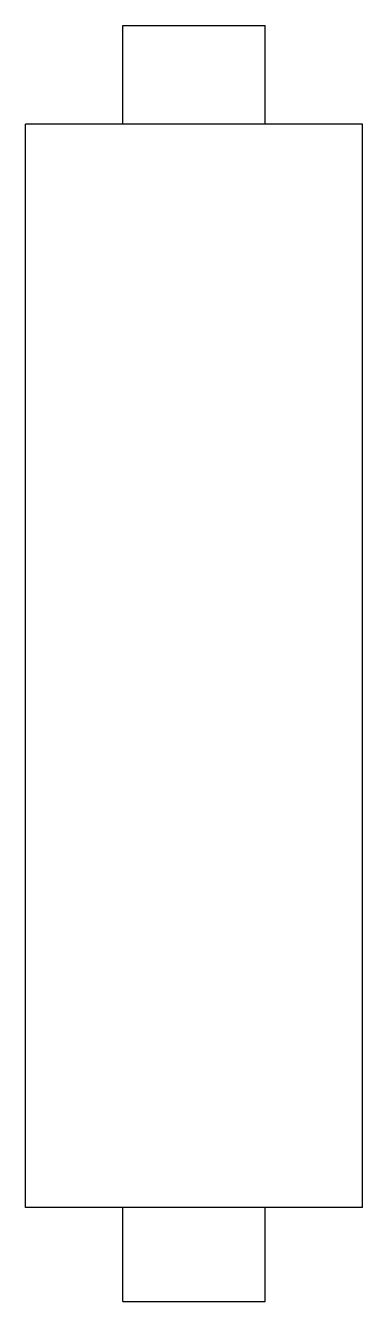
# Model space of a CAD drawing. Header units: metres. Extents: x -14 to 0, y -53 to 0.
import ezdxf

# ---------------------------------------------------------------- set-up
doc = ezdxf.new("R2010")
doc.units = ezdxf.units.M

msp = doc.modelspace()

# ---------------------------------------------------------------- linework, layer by layer
for points in [[(-9.95, -4.1), (-9.95, -4.018), (-9.95, -3.936), (-9.95, -3.854), (-9.95, -3.772), (-9.95, -3.69), (-9.95, -3.608), (-9.95, -3.526), (-9.95, -3.444), (-9.95, -3.362), (-9.95, -3.28), (-9.95, -3.198), (-9.95, -3.116), (-9.95, -3.034), (-9.95, -2.952), (-9.95, -2.87), (-9.95, -2.788), (-9.95, -2.706), (-9.95, -2.624), (-9.95, -2.542), (-9.95, -2.46), (-9.95, -2.378), (-9.95, -2.296), (-9.95, -2.214), (-9.95, -2.132), (-9.95, -2.05), (-9.95, -1.968), (-9.95, -1.886), (-9.95, -1.804), (-9.95, -1.722), (-9.95, -1.64), (-9.95, -1.558), (-9.95, -1.476), (-9.95, -1.394), (-9.95, -1.312), (-9.95, -1.23), (-9.95, -1.148), (-9.95, -1.066), (-9.95, -0.984), (-9.95, -0.902), (-9.95, -0.82), (-9.95, -0.738), (-9.95, -0.656), (-9.95, -0.574), (-9.95, -0.492), (-9.95, -0.41), (-9.95, -0.328), (-9.95, -0.246), (-9.95, -0.164), (-9.95, -0.082), (-9.95, 0)], [(-9.95, 0), (-9.929, 0), (-9.909, 0), (-9.888, 0), (-9.85, 0), (-9.789, 0), (-9.728, 0), (-9.667, 0), (-9.574, 0), (-9.475, 0), (-9.377, 0), (-9.269, 0), (-9.138, 0), (-9.007, 0), (-8.877, 0), (-8.727, 0), (-8.571, 0), (-8.414, 0), (-8.255, 0), (-8.08, 0), (-7.906, 0), (-7.731, 0), (-7.551, 0), (-7.368, 0), (-7.184, 0), (-7, 0), (-6.816, 0), (-6.632, 0), (-6.449, 0), (-6.269, 0), (-6.094, 0), (-5.92, 0), (-5.745, 0), (-5.586, 0), (-5.429, 0), (-5.273, 0), (-5.123, 0), (-4.993, 0), (-4.862, 0), (-4.731, 0), (-4.623, 0), (-4.525, 0), (-4.426, 0), (-4.333, 0), (-4.272, 0), (-4.211, 0), (-4.15, 0), (-4.112, 0), (-4.091, 0), (-4.071, 0), (-4.05, 0)], [(-4.05, -4.1), (-4.05, -4.018), (-4.05, -3.936), (-4.05, -3.854), (-4.05, -3.772), (-4.05, -3.69), (-4.05, -3.608), (-4.05, -3.526), (-4.05, -3.444), (-4.05, -3.362), (-4.05, -3.28), (-4.05, -3.198), (-4.05, -3.116), (-4.05, -3.034), (-4.05, -2.952), (-4.05, -2.87), (-4.05, -2.788), (-4.05, -2.706), (-4.05, -2.624), (-4.05, -2.542), (-4.05, -2.46), (-4.05, -2.378), (-4.05, -2.296), (-4.05, -2.214), (-4.05, -2.132), (-4.05, -2.05), (-4.05, -1.968), (-4.05, -1.886), (-4.05, -1.804), (-4.05, -1.722), (-4.05, -1.64), (-4.05, -1.558), (-4.05, -1.476), (-4.05, -1.394), (-4.05, -1.312), (-4.05, -1.23), (-4.05, -1.148), (-4.05, -1.066), (-4.05, -0.984), (-4.05, -0.902), (-4.05, -0.82), (-4.05, -0.738), (-4.05, -0.656), (-4.05, -0.574), (-4.05, -0.492), (-4.05, -0.41), (-4.05, -0.328), (-4.05, -0.246), (-4.05, -0.164), (-4.05, -0.082), (-4.05, 0)], [(-14, -49.1), (-14, -48.2), (-14, -47.3), (-14, -46.4), (-14, -45.5), (-14, -44.6), (-14, -43.7), (-14, -42.8), (-14, -41.9), (-14, -41), (-14, -40.1), (-14, -39.2), (-14, -38.3), (-14, -37.4), (-14, -36.5), (-14, -35.6), (-14, -34.7), (-14, -33.8), (-14, -32.9), (-14, -32), (-14, -31.1), (-14, -30.2), (-14, -29.3), (-14, -28.4), (-14, -27.5), (-14, -26.6), (-14, -25.7), (-14, -24.8), (-14, -23.9), (-14, -23), (-14, -22.1), (-14, -21.2), (-14, -20.3), (-14, -19.4), (-14, -18.5), (-14, -17.6), (-14, -16.7), (-14, -15.8), (-14, -14.9), (-14, -14), (-14, -13.1), (-14, -12.2), (-14, -11.3), (-14, -10.4), (-14, -9.5), (-14, -8.6), (-14, -7.7), (-14, -6.8), (-14, -5.9), (-14, -5), (-14, -4.1)], [(0, -4.1), (-0.049, -4.1), (-0.098, -4.1), (-0.147, -4.1), (-0.238, -4.1), (-0.383, -4.1), (-0.528, -4.1), (-0.673, -4.1), (-0.893, -4.1), (-1.127, -4.1), (-1.36, -4.1), (-1.616, -4.1), (-1.926, -4.1), (-2.237, -4.1), (-2.547, -4.1), (-2.901, -4.1), (-3.273, -4.1), (-3.644, -4.1), (-4.022, -4.1), (-4.436, -4.1), (-4.851, -4.1), (-5.265, -4.1), (-5.692, -4.1), (-6.128, -4.1), (-6.564, -4.1), (-7, -4.1), (-7.436, -4.1), (-7.872, -4.1), (-8.308, -4.1), (-8.735, -4.1), (-9.149, -4.1), (-9.564, -4.1), (-9.978, -4.1), (-10.356, -4.1), (-10.727, -4.1), (-11.099, -4.1), (-11.453, -4.1), (-11.763, -4.1), (-12.074, -4.1), (-12.384, -4.1), (-12.64, -4.1), (-12.873, -4.1), (-13.107, -4.1), (-13.327, -4.1), (-13.472, -4.1), (-13.617, -4.1), (-13.762, -4.1), (-13.853, -4.1), (-13.902, -4.1), (-13.951, -4.1), (-14, -4.1)], [(0, -49.1), (0, -48.2), (0, -47.3), (0, -46.4), (0, -45.5), (0, -44.6), (0, -43.7), (0, -42.8), (0, -41.9), (0, -41), (0, -40.1), (0, -39.2), (0, -38.3), (0, -37.4), (0, -36.5), (0, -35.6), (0, -34.7), (0, -33.8), (0, -32.9), (0, -32), (0, -31.1), (0, -30.2), (0, -29.3), (0, -28.4), (0, -27.5), (0, -26.6), (0, -25.7), (0, -24.8), (0, -23.9), (0, -23), (0, -22.1), (0, -21.2), (0, -20.3), (0, -19.4), (0, -18.5), (0, -17.6), (0, -16.7), (0, -15.8), (0, -14.9), (0, -14), (0, -13.1), (0, -12.2), (0, -11.3), (0, -10.4), (0, -9.5), (0, -8.6), (0, -7.7), (0, -6.8), (0, -5.9), (0, -5), (0, -4.1)], [(0, -49.1), (-0.049, -49.1), (-0.098, -49.1), (-0.147, -49.1), (-0.238, -49.1), (-0.383, -49.1), (-0.528, -49.1), (-0.673, -49.1), (-0.893, -49.1), (-1.127, -49.1), (-1.36, -49.1), (-1.616, -49.1), (-1.926, -49.1), (-2.237, -49.1), (-2.547, -49.1), (-2.901, -49.1), (-3.273, -49.1), (-3.644, -49.1), (-4.022, -49.1), (-4.436, -49.1), (-4.851, -49.1), (-5.265, -49.1), (-5.692, -49.1), (-6.128, -49.1), (-6.564, -49.1), (-7, -49.1), (-7.436, -49.1), (-7.872, -49.1), (-8.308, -49.1), (-8.735, -49.1), (-9.149, -49.1), (-9.564, -49.1), (-9.978, -49.1), (-10.356, -49.1), (-10.727, -49.1), (-11.099, -49.1), (-11.453, -49.1), (-11.763, -49.1), (-12.074, -49.1), (-12.384, -49.1), (-12.64, -49.1), (-12.873, -49.1), (-13.107, -49.1), (-13.327, -49.1), (-13.472, -49.1), (-13.617, -49.1), (-13.762, -49.1), (-13.853, -49.1), (-13.902, -49.1), (-13.951, -49.1), (-14, -49.1)], [(-9.95, -53), (-9.95, -52.922), (-9.95, -52.844), (-9.95, -52.766), (-9.95, -52.688), (-9.95, -52.61), (-9.95, -52.532), (-9.95, -52.454), (-9.95, -52.376), (-9.95, -52.298), (-9.95, -52.22), (-9.95, -52.142), (-9.95, -52.064), (-9.95, -51.986), (-9.95, -51.908), (-9.95, -51.83), (-9.95, -51.752), (-9.95, -51.674), (-9.95, -51.596), (-9.95, -51.518), (-9.95, -51.44), (-9.95, -51.362), (-9.95, -51.284), (-9.95, -51.206), (-9.95, -51.128), (-9.95, -51.05), (-9.95, -50.972), (-9.95, -50.894), (-9.95, -50.816), (-9.95, -50.738), (-9.95, -50.66), (-9.95, -50.582), (-9.95, -50.504), (-9.95, -50.426), (-9.95, -50.348), (-9.95, -50.27), (-9.95, -50.192), (-9.95, -50.114), (-9.95, -50.036), (-9.95, -49.958), (-9.95, -49.88), (-9.95, -49.802), (-9.95, -49.724), (-9.95, -49.646), (-9.95, -49.568), (-9.95, -49.49), (-9.95, -49.412), (-9.95, -49.334), (-9.95, -49.256), (-9.95, -49.178), (-9.95, -49.1)], [(-4.05, -53), (-4.05, -52.922), (-4.05, -52.844), (-4.05, -52.766), (-4.05, -52.688), (-4.05, -52.61), (-4.05, -52.532), (-4.05, -52.454), (-4.05, -52.376), (-4.05, -52.298), (-4.05, -52.22), (-4.05, -52.142), (-4.05, -52.064), (-4.05, -51.986), (-4.05, -51.908), (-4.05, -51.83), (-4.05, -51.752), (-4.05, -51.674), (-4.05, -51.596), (-4.05, -51.518), (-4.05, -51.44), (-4.05, -51.362), (-4.05, -51.284), (-4.05, -51.206), (-4.05, -51.128), (-4.05, -51.05), (-4.05, -50.972), (-4.05, -50.894), (-4.05, -50.816), (-4.05, -50.738), (-4.05, -50.66), (-4.05, -50.582), (-4.05, -50.504), (-4.05, -50.426), (-4.05, -50.348), (-4.05, -50.27), (-4.05, -50.192), (-4.05, -50.114), (-4.05, -50.036), (-4.05, -49.958), (-4.05, -49.88), (-4.05, -49.802), (-4.05, -49.724), (-4.05, -49.646), (-4.05, -49.568), (-4.05, -49.49), (-4.05, -49.412), (-4.05, -49.334), (-4.05, -49.256), (-4.05, -49.178), (-4.05, -49.1)], [(-9.95, -53), (-9.929, -53), (-9.909, -53), (-9.888, -53), (-9.85, -53), (-9.789, -53), (-9.728, -53), (-9.667, -53), (-9.574, -53), (-9.475, -53), (-9.377, -53), (-9.269, -53), (-9.138, -53), (-9.007, -53), (-8.877, -53), (-8.727, -53), (-8.571, -53), (-8.414, -53), (-8.255, -53), (-8.08, -53), (-7.906, -53), (-7.731, -53), (-7.551, -53), (-7.368, -53), (-7.184, -53), (-7, -53), (-6.816, -53), (-6.632, -53), (-6.449, -53), (-6.269, -53), (-6.094, -53), (-5.92, -53), (-5.745, -53), (-5.586, -53), (-5.429, -53), (-5.273, -53), (-5.123, -53), (-4.993, -53), (-4.862, -53), (-4.731, -53), (-4.623, -53), (-4.525, -53), (-4.426, -53), (-4.333, -53), (-4.272, -53), (-4.211, -53), (-4.15, -53), (-4.112, -53), (-4.091, -53), (-4.071, -53), (-4.05, -53)]]:
    msp.add_lwpolyline(points)

doc.saveas('drawing.dxf')
